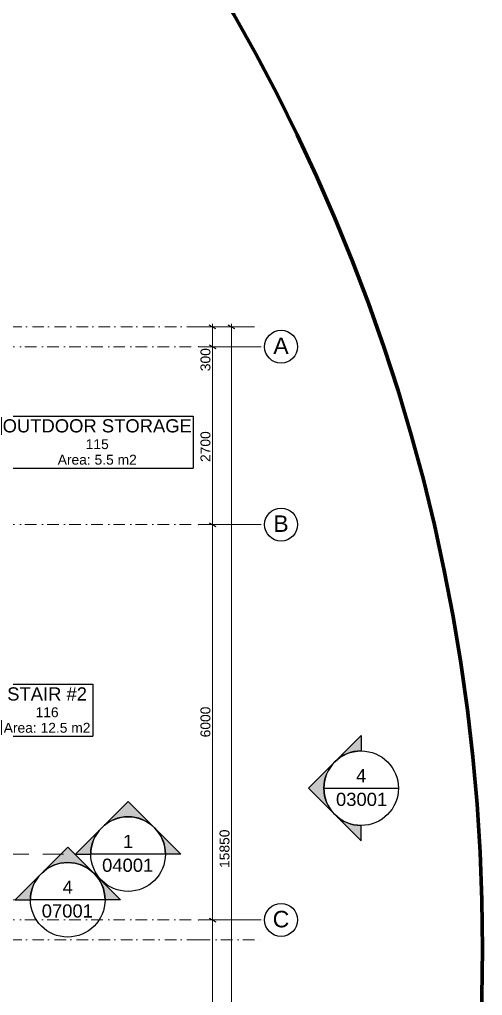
# Model space of a CAD drawing. Header units: millimetres. Extents: x -14278 to 101222, y -22378 to 34603.
# Drawn here: x 35806 to 42831, y 5403 to 20215 of the extents above; entities that cross this region are included whole.
import ezdxf
from ezdxf.enums import TextEntityAlignment as Align

# ---------------------------------------------------------------- set-up
doc = ezdxf.new("R2010")
doc.units = ezdxf.units.MM
doc.header["$MEASUREMENT"] = 0
doc.linetypes.add('Dot & Dashed', pattern=[335.138881, 176.388884, -88.194442, 0, -70.555556])
doc.linetypes.add('Long Dashed', pattern=[529.166651, 317.499995, -211.666656])
for name, color, linetype in [('A-Zz_60_50_30-P_MarkerElevation', 7, 'Continuous'), ('A-Zz_60_50_80-P_MarkerSection', 7, 'Continuous'), ('A-Zz_60_50_80-P_MarkerSectionStairs', 7, 'Continuous'), ('NewA-Ee_30_60-M_Pavements', 7, 'Continuous'), ('NewA-SL-M_SpacesExternal', 7, 'Continuous'), ('NewA-SL-M_SpacesInternal', 7, 'Continuous'), ('NewA-Zz_20_20-D_DimensionGrid', 7, 'Continuous'), ('NewA-Zz_35_40_80-M_GridStructural', 7, 'Continuous'), ('NewA-Zz_50_10_70-P_BoundarySiteRed', 7, 'Continuous')]:
    doc.layers.add(name, color=color, linetype=linetype)
doc.styles.add('GENERATED_STYLE_1', font='')
doc.styles.get('GENERATED_STYLE_1').set_extended_font_data('Arial')
doc.dimstyles.new('GENERATED_STYLE__1', dxfattribs={"dimtxt": 150, "dimasz": 76, "dimexe": 0.18, "dimexo": 300, "dimgap": 0.09, "dimtad": 1, "dimdec": 0, "dimzin": 0, "dimdsep": 46, "dimtxsty": 'GENERATED_STYLE_1', "dimblk": 'ARROWHEAD_2', "dimblk1": 'ARROWHEAD_2', "dimblk2": 'ARROWHEAD_2', "dimcen": 0.09, "dimclrd": 6, "dimclre": 6, "dimclrt": 7, "dimazin": 0, "dimtfac": 1, "dimtdec": 4, "dimtmove": 0, "dimatfit": 3, "dimfxl": 0, "dimtolj": 1, "dimtzin": 0, "dimarcsym": 0})

# ---------------------------------------------------------------- blocks, each defined once
blk = doc.blocks.new('STAIR #2_116_1_1', base_point=(36224, 9772))
at = {"layer": 'NewA-SL-M_SpacesInternal', "color": 253, "linetype": 'Continuous', "lineweight": 13}
for p, q in [((32674, 12550), (32674, 8050)), ((34700, 12550), (32674, 12550)), ((34700, 6700), (34700, 12550)), ((32674, 8050), (32350, 8050)), ((32350, 8050), (32350, 6700)), ((32350, 6700), (34700, 6700))]:
    blk.add_line(p, q, dxfattribs=at)
at = {"layer": 'NewA-SL-M_SpacesInternal', "linetype": 'Continuous'}
for p, q in [((35528, 10126), (35528, 9811)), ((35528, 10126), (36920, 10126)), ((36920, 10126), (36920, 9811)), ((35528, 9811), (35528, 9576)), ((36920, 9811), (36920, 9576)), ((35528, 9576), (35528, 9340)), ((36920, 9576), (36920, 9340)), ((35528, 9340), (36920, 9340))]:
    blk.add_line(p, q, dxfattribs=at)
at = {"layer": 'NewA-SL-M_SpacesInternal', "color": 5, "lineweight": 70, "style": 'GENERATED_STYLE_1'}
for tag, height, p in [('ROOM_NAME', 200, (36224, 10080)), ('ROOM_NUMBER', 150, (36224, 9777)), ('adj_text', 150, (36224, 9541))]:
    blk.add_attdef(tag, text='', height=height, dxfattribs=at).set_placement(p, align=Align.TOP_CENTER)
blk = doc.blocks.new('OUTDOOR STORAGE_115_8_1', base_point=(36985, 13841))
at = {"layer": 'NewA-SL-M_SpacesInternal', "color": 253, "linetype": 'Continuous', "lineweight": 13}
for p, q in [((34700, 15100), (32350, 15100)), ((32350, 15100), (32350, 12850)), ((34700, 12850), (34700, 15100)), ((32350, 12850), (34700, 12850))]:
    blk.add_line(p, q, dxfattribs=at)
at = {"layer": 'NewA-SL-M_SpacesInternal', "linetype": 'Continuous'}
for p, q in [((35528, 14194), (35528, 13880)), ((35528, 14194), (38442, 14194)), ((38442, 14194), (38442, 13880)), ((35528, 13880), (35528, 13644)), ((38442, 13880), (38442, 13644)), ((35528, 13644), (35528, 13409)), ((38442, 13644), (38442, 13409)), ((35528, 13409), (38442, 13409))]:
    blk.add_line(p, q, dxfattribs=at)
at = {"layer": 'NewA-SL-M_SpacesInternal', "color": 5, "lineweight": 70, "style": 'GENERATED_STYLE_1'}
for tag, height, p in [('ROOM_NAME', 200, (36985, 14149)), ('ROOM_NUMBER', 150, (36985, 13846)), ('adj_text', 150, (36985, 13610))]:
    blk.add_attdef(tag, text='', height=height, dxfattribs=at).set_placement(p, align=Align.TOP_CENTER)
blk = doc.blocks.new('BUILDING SITE_Site_28_1', base_point=(-3334, -767))
at = {"layer": 'NewA-SL-M_SpacesExternal', "color": 253, "linetype": 'Continuous', "lineweight": 13}
for start, end in [(1.1673, 30.9794), (314.6024, 1.1673)]:
    blk.add_arc((14340, 6112), 28491, start, end, dxfattribs=at)
at = {"layer": 'NewA-SL-M_SpacesExternal', "color": 5, "lineweight": 70, "style": 'GENERATED_STYLE_1'}
for tag, height, p in [('ROOM_NAME', 200, (-3334, -459)), ('ROOM_NUMBER', 150, (-3334, -762)), ('adj_text', 150, (-3334, -998))]:
    blk.add_attdef(tag, text='', height=height, dxfattribs=at).set_placement(p, align=Align.TOP_CENTER)
blk = doc.blocks.new('Mesh_1_1', base_point=(14340, 34603))
at = {"layer": 'NewA-Ee_30_60-M_Pavements', "color": 254, "linetype": 'Continuous', "lineweight": 13, "flags": 128}
blk.add_lwpolyline([(14340, 34603, -0.414214), (42831, 6112, -0.414214), (14340, -22378, -0.414214), (-14151, 6112, -0.414214)], format="xyb", close=True, dxfattribs=at)
blk = doc.blocks.new('Standard grid marker_2')
at = {"layer": 'NewA-Zz_35_40_80-M_GridStructural', "color": 6, "linetype": 'Dot & Dashed', "lineweight": 13}
for p, q in [((1000, 0), (40176, 0)), ((40176, 0), (41176, 0))]:
    blk.add_line(p, q, dxfattribs=at)
at = {"layer": 'NewA-Zz_35_40_80-M_GridStructural', "linetype": 'Continuous'}
blk.add_circle((41426, 0), 250, dxfattribs=at)
at = {"layer": 'NewA-Zz_35_40_80-M_GridStructural', "color": 6, "linetype": 'Dot & Dashed', "lineweight": 13}
blk.add_point((40176, 0), dxfattribs=at)
blk.add_point((40176, 0), dxfattribs=at)
at = {"layer": 'NewA-Zz_35_40_80-M_GridStructural', "style": 'GENERATED_STYLE_1'}
blk.add_attdef('AC_MarkerText_1', text='', height=250, dxfattribs=at).set_placement((41426, 14), align=Align.MIDDLE_CENTER)
blk = doc.blocks.new('Standard grid marker_4')
at = {"layer": 'NewA-Zz_35_40_80-M_GridStructural', "color": 6, "linetype": 'Dot & Dashed', "lineweight": 13}
for q in [(0, 0), (40176, 0)]:
    blk.add_line((1000, 0), q, dxfattribs=at)
blk = doc.blocks.new('*D371')
at = {"layer": 'NewA-Zz_20_20-D_DimensionGrid', "linetype": 'Continuous'}
for p, q in [((39073, 15521), (38973, 15579)), ((38973, -271), (39073, -329))]:
    blk.add_line(p, q, dxfattribs=at)
at = {"layer": 'NewA-Zz_20_20-D_DimensionGrid', "color": 6, "linetype": 'Continuous', "lineweight": 13}
for p, q in [((39023, 15550), (39023, 15599)), ((39223, 15550), (38948, 15550)), ((39023, -300), (39023, 15550)), ((39223, -300), (38948, -300)), ((39023, -349), (39023, -300))]:
    blk.add_line(p, q, dxfattribs=at)
at = {"layer": 'NewA-Zz_20_20-D_DimensionGrid', "insert": (38993, 7339), "char_height": 150, "attachment_point": 7, "rotation": 90, "style": 'GENERATED_STYLE_1'}
blk.add_mtext('\\A1;{\\fArial|b0|i0|c0|p34;15850}', dxfattribs=at)
blk = doc.blocks.new('ARROWHEAD_2')
at = {"color": 0, "linetype": 'Continuous', "lineweight": 0}
for p, q in [((0, 0), (-1, 0)), ((-0.38, -0.66), (0.38, 0.66))]:
    blk.add_line(p, q, dxfattribs=at)
blk = doc.blocks.new('*D375')
at = {"layer": 'NewA-Zz_20_20-D_DimensionGrid', "color": 6, "linetype": 'Continuous', "lineweight": 13}
for p, q in [((39473, 6550), (38659, 6550)), ((38734, 2000), (38734, 6550)), ((39473, 2000), (38659, 2000))]:
    blk.add_line(p, q, dxfattribs=at)
at = {"layer": 'NewA-Zz_20_20-D_DimensionGrid', "linetype": 'Continuous'}
for p, q in [((38684, 6579), (38784, 6521)), ((38684, 2029), (38784, 1971))]:
    blk.add_line(p, q, dxfattribs=at)
at = {"layer": 'NewA-Zz_20_20-D_DimensionGrid', "insert": (38704, 4046), "char_height": 150, "attachment_point": 7, "rotation": 90, "style": 'GENERATED_STYLE_1'}
blk.add_mtext('\\A1;{\\fArial|b0|i0|c0|p34;4550}', dxfattribs=at)
blk = doc.blocks.new('*D376')
at = {"layer": 'NewA-Zz_20_20-D_DimensionGrid', "color": 6, "linetype": 'Continuous', "lineweight": 13}
for p, q in [((39473, 12550), (38659, 12550)), ((38734, 6550), (38734, 12550)), ((39473, 6550), (38659, 6550))]:
    blk.add_line(p, q, dxfattribs=at)
at = {"layer": 'NewA-Zz_20_20-D_DimensionGrid', "linetype": 'Continuous'}
for p, q in [((38684, 12579), (38784, 12521)), ((38684, 6579), (38784, 6521))]:
    blk.add_line(p, q, dxfattribs=at)
at = {"layer": 'NewA-Zz_20_20-D_DimensionGrid', "insert": (38704, 9321), "char_height": 150, "attachment_point": 7, "rotation": 90, "style": 'GENERATED_STYLE_1'}
blk.add_mtext('\\A1;{\\fArial|b0|i0|c0|p34;6000}', dxfattribs=at)
blk = doc.blocks.new('*D377')
at = {"layer": 'NewA-Zz_20_20-D_DimensionGrid', "linetype": 'Continuous'}
for p, q in [((38684, 15279), (38784, 15221)), ((38684, 12579), (38784, 12521))]:
    blk.add_line(p, q, dxfattribs=at)
at = {"layer": 'NewA-Zz_20_20-D_DimensionGrid', "color": 6, "linetype": 'Continuous', "lineweight": 13}
for p, q in [((39473, 15250), (38659, 15250)), ((38734, 12550), (38734, 15250)), ((39473, 12550), (38659, 12550))]:
    blk.add_line(p, q, dxfattribs=at)
at = {"layer": 'NewA-Zz_20_20-D_DimensionGrid', "char_height": 150, "attachment_point": 7, "rotation": 90, "style": 'GENERATED_STYLE_1'}
for s, insert in [('\\A1;{\\fArial|b0|i0|c0|p34;300}', (38704, 14878)), ('\\A1;{\\fArial|b0|i0|c0|p34;2700}', (38704, 13500))]:
    blk.add_mtext(s, dxfattribs=dict(at, insert=insert))
blk = doc.blocks.new('*D378')
at = {"layer": 'NewA-Zz_20_20-D_DimensionGrid', "linetype": 'Continuous'}
for p, q in [((38784, 15521), (38684, 15579)), ((38684, 15279), (38784, 15221))]:
    blk.add_line(p, q, dxfattribs=at)
at = {"layer": 'NewA-Zz_20_20-D_DimensionGrid', "color": 6, "linetype": 'Continuous', "lineweight": 13}
for p, q in [((38734, 15550), (38734, 15599)), ((39223, 15550), (38659, 15550)), ((38734, 15250), (38734, 15550)), ((39473, 15250), (38659, 15250))]:
    blk.add_line(p, q, dxfattribs=at)
blk = doc.blocks.new('Cutting Plane_7_1', base_point=(36537, 6856))
at = {"layer": 'A-Zz_60_50_80-P_MarkerSectionStairs', "linetype": 'Continuous'}
for points in [[(36937, 7256, 0.414214), (36137, 7256), (36537, 7656)], [(35737, 6856), (35972, 6856, -0.198912), (36137, 7256)], [(37337, 6856), (37103, 6856, 0.198912), (36937, 7256)]]:
    blk.add_hatch(color=256, dxfattribs=at).paths.add_polyline_path(points)
for p, q in [((36137, 7256), (36537, 7656)), ((36537, 7656), (36937, 7256)), ((36137, 7256), (35737, 6856)), ((36937, 7256), (37337, 6856)), ((35737, 6856), (35972, 6856)), ((37103, 6856), (35972, 6856)), ((37337, 6856), (37103, 6856))]:
    blk.add_line(p, q, dxfattribs=at)
at = {"layer": 'A-Zz_60_50_80-P_MarkerSectionStairs', "color": 6, "linetype": 'Long Dashed', "lineweight": 13}
blk.add_line((35737, 6856), (31405, 6856), dxfattribs=at)
at = {"layer": 'A-Zz_60_50_80-P_MarkerSectionStairs', "linetype": 'Continuous'}
blk.add_circle((36537, 6856), 566, dxfattribs=at)
for start, end in [(45, 135), (135, 180), (0, 45)]:
    blk.add_arc((36537, 6856), 566, start, end, dxfattribs=at)
at = {"layer": 'A-Zz_60_50_80-P_MarkerSectionStairs', "char_height": 200, "attachment_point": 9, "style": 'GENERATED_STYLE_1'}
for s, insert in [('\\A1;{\\fArial|b0|i0|c0|p34;4}', (36614, 6947)), ('\\A1;{\\fArial|b0|i0|c0|p34;07001}', (36919, 6584))]:
    blk.add_mtext(s, dxfattribs=dict(at, insert=insert))
blk = doc.blocks.new('Elevation_3_1', base_point=(40990, -3452))
at = {"layer": 'A-Zz_60_50_30-P_MarkerElevation', "linetype": 'Continuous'}
for points in [[(40990, 9349), (40990, 9115, 0.198912), (40590, 8949)], [(40590, 8149, -0.414214), (40590, 8949), (40190, 8549)], [(40990, 7749), (40990, 7983, -0.198912), (40590, 8149)]]:
    blk.add_hatch(color=256, dxfattribs=at).paths.add_polyline_path(points)
for p, q in [((40590, 8949), (40990, 9349)), ((40990, 9349), (40990, 9115)), ((40590, 8949), (40190, 8549)), ((40190, 8549), (40590, 8149)), ((40424, 8549), (41555, 8549)), ((40590, 8149), (40990, 7749)), ((40990, 7749), (40990, 7983))]:
    blk.add_line(p, q, dxfattribs=at)
blk.add_circle((40990, 8549), 566, dxfattribs=at)
for start, end in [(90, 135), (135, 225), (225, 270)]:
    blk.add_arc((40990, 8549), 566, start, end, dxfattribs=at)
at = {"layer": 'A-Zz_60_50_30-P_MarkerElevation', "char_height": 200, "attachment_point": 7, "style": 'GENERATED_STYLE_1'}
for s, insert in [('\\A1;{\\fArial|b0|i0|c0|p34;4}', (40913, 8640)), ('\\A1;{\\fArial|b0|i0|c0|p34;03001}', (40608, 8277))]:
    blk.add_mtext(s, dxfattribs=dict(at, insert=insert))
blk = doc.blocks.new('Cutting Plane_12_1', base_point=(-3240, 7549))
at = {"layer": 'A-Zz_60_50_80-P_MarkerSection', "linetype": 'Continuous'}
for points in [[(37853, 7949, 0.414214), (37053, 7949), (37453, 8349)], [(36653, 7549), (36888, 7549, -0.198912), (37053, 7949)], [(38253, 7549), (38019, 7549, 0.198912), (37853, 7949)]]:
    blk.add_hatch(color=256, dxfattribs=at).paths.add_polyline_path(points)
for p, q in [((37053, 7949), (37453, 8349)), ((37453, 8349), (37853, 7949)), ((37053, 7949), (36653, 7549)), ((37853, 7949), (38253, 7549)), ((36653, 7549), (36888, 7549)), ((38019, 7549), (36888, 7549)), ((38253, 7549), (38019, 7549))]:
    blk.add_line(p, q, dxfattribs=at)
at = {"layer": 'A-Zz_60_50_80-P_MarkerSection', "color": 6, "linetype": 'Long Dashed', "lineweight": 13}
blk.add_line((32453, 7549), (36653, 7549), dxfattribs=at)
at = {"layer": 'A-Zz_60_50_80-P_MarkerSection', "linetype": 'Continuous'}
blk.add_circle((37453, 7549), 566, dxfattribs=at)
for start, end in [(45, 135), (135, 180), (0, 45)]:
    blk.add_arc((37453, 7549), 566, start, end, dxfattribs=at)
at = {"layer": 'A-Zz_60_50_80-P_MarkerSection', "char_height": 200, "attachment_point": 9, "style": 'GENERATED_STYLE_1'}
for s, insert in [('\\A1;{\\fArial|b0|i0|c0|p34;1}', (37530, 7641)), ('\\A1;{\\fArial|b0|i0|c0|p34;04001}', (37835, 7277))]:
    blk.add_mtext(s, dxfattribs=dict(at, insert=insert))

msp = doc.modelspace()

# ---------------------------------------------------------------- linework, layer by layer
at = {"layer": 'NewA-Zz_50_10_70-P_BoundarySiteRed', "color": 1, "linetype": 'Continuous', "lineweight": 140}
msp.add_circle((14339.9, 6112.3), 28490.7, dxfattribs=at)

# ---------------------------------------------------------------- block references
at = {"layer": 'A-Zz_60_50_30-P_MarkerElevation', "color": 82, "lineweight": 13}
msp.add_blockref('Elevation_3_1', (40989.7, -3452), dxfattribs=at)
at = {"layer": 'A-Zz_60_50_80-P_MarkerSection', "color": 6, "lineweight": 13}
msp.add_blockref('Cutting Plane_12_1', (-3239.8, 7549.3), dxfattribs=at)
at = {"layer": 'A-Zz_60_50_80-P_MarkerSectionStairs', "color": 6, "lineweight": 13}
msp.add_blockref('Cutting Plane_7_1', (36537.4, 6855.5), dxfattribs=at)
at = {"layer": 'NewA-Ee_30_60-M_Pavements', "color": 254, "lineweight": 13}
msp.add_blockref('Mesh_1_1', (14339.9, 34603), dxfattribs=at)
at = {"layer": 'NewA-SL-M_SpacesExternal', "linetype": 'Continuous'}
msp.add_blockref('BUILDING SITE_Site_28_1', (-3334.4, -767), dxfattribs=at)
at = {"layer": 'NewA-SL-M_SpacesInternal', "linetype": 'Continuous'}
for name, p, values in [('OUTDOOR STORAGE_115_8_1', (36985.1, 13840.7), {'ROOM_NAME': 'OUTDOOR STORAGE', 'ROOM_NUMBER': '115', 'adj_text': 'Area: 5.5 m2'}), ('STAIR #2_116_1_1', (36224, 9772), {'ROOM_NAME': 'STAIR #2', 'ROOM_NUMBER': '116', 'adj_text': 'Area: 12.5 m2'})]:
    msp.add_blockref(name, p, dxfattribs=at).add_auto_attribs(values)
at = {"layer": 'NewA-Zz_35_40_80-M_GridStructural', "color": 1, "linetype": 'Continuous', "lineweight": 18, "zscale": 1000, "rotation": 180}
for p in [(39523.3, 15550), (39523.3, 6250)]:
    msp.add_blockref('Standard grid marker_4', p, dxfattribs=at)
at = {"layer": 'NewA-Zz_35_40_80-M_GridStructural', "color": 1, "linetype": 'Continuous', "lineweight": 18}
ref = msp.add_blockref('Standard grid marker_2', (-1652.3, 15250), dxfattribs=dict(at, zscale=1000))
ref.add_attrib('AC_MarkerText_1', 'A', dxfattribs={"color": 7, "height": 250, "style": 'GENERATED_STYLE_1'}).set_placement((39773.3, 15264.3), align=Align.MIDDLE_CENTER)
ref = msp.add_blockref('Standard grid marker_2', (-1652.3, 12550), dxfattribs=dict(at, zscale=1000))
ref.add_attrib('AC_MarkerText_1', 'B', dxfattribs={"color": 7, "height": 250, "style": 'GENERATED_STYLE_1'}).set_placement((39773.3, 12564.3), align=Align.MIDDLE_CENTER)
ref = msp.add_blockref('Standard grid marker_2', (-1652.3, 6550), dxfattribs=dict(at, zscale=1000))
ref.add_attrib('AC_MarkerText_1', 'C', dxfattribs={"color": 7, "height": 250, "style": 'GENERATED_STYLE_1'}).set_placement((39773.3, 6562.2), align=Align.MIDDLE_CENTER)

# ---------------------------------------------------------------- dimensions: what is measured, and where the dimension line sits
at = {"layer": 'NewA-Zz_20_20-D_DimensionGrid', "color": 6, "linetype": 'Continuous', "lineweight": 13}
for base, p1, p2, picture, middle in [((38734, 15550), (39773.3, 15250), (39523.3, 15550), '*D378', (38629, 15054.5)), ((39023.3, 15550), (39523.3, -300), (39523.3, 15550), '*D371', (38918.3, 7633.3)), ((38734, 15250), (39773.3, 12550), (39773.3, 15250), '*D377', (38629, 13735.1)), ((38734, 12550), (39773.3, 6550), (39773.3, 12550), '*D376', (38629, 9556.7)), ((38734, 6550), (39773.3, 2000), (39773.3, 6550), '*D375', (38629, 4281.7))]:
    dim = msp.add_linear_dim(base=base, p1=p1, p2=p2, angle=90, dimstyle='GENERATED_STYLE__1', dxfattribs=at)
    dim.commit()
    dim.dimension.update_dxf_attribs({"geometry": picture, "text_midpoint": middle, "dimtype": 160, "text_rotation": 90})

doc.saveas('drawing.dxf')
